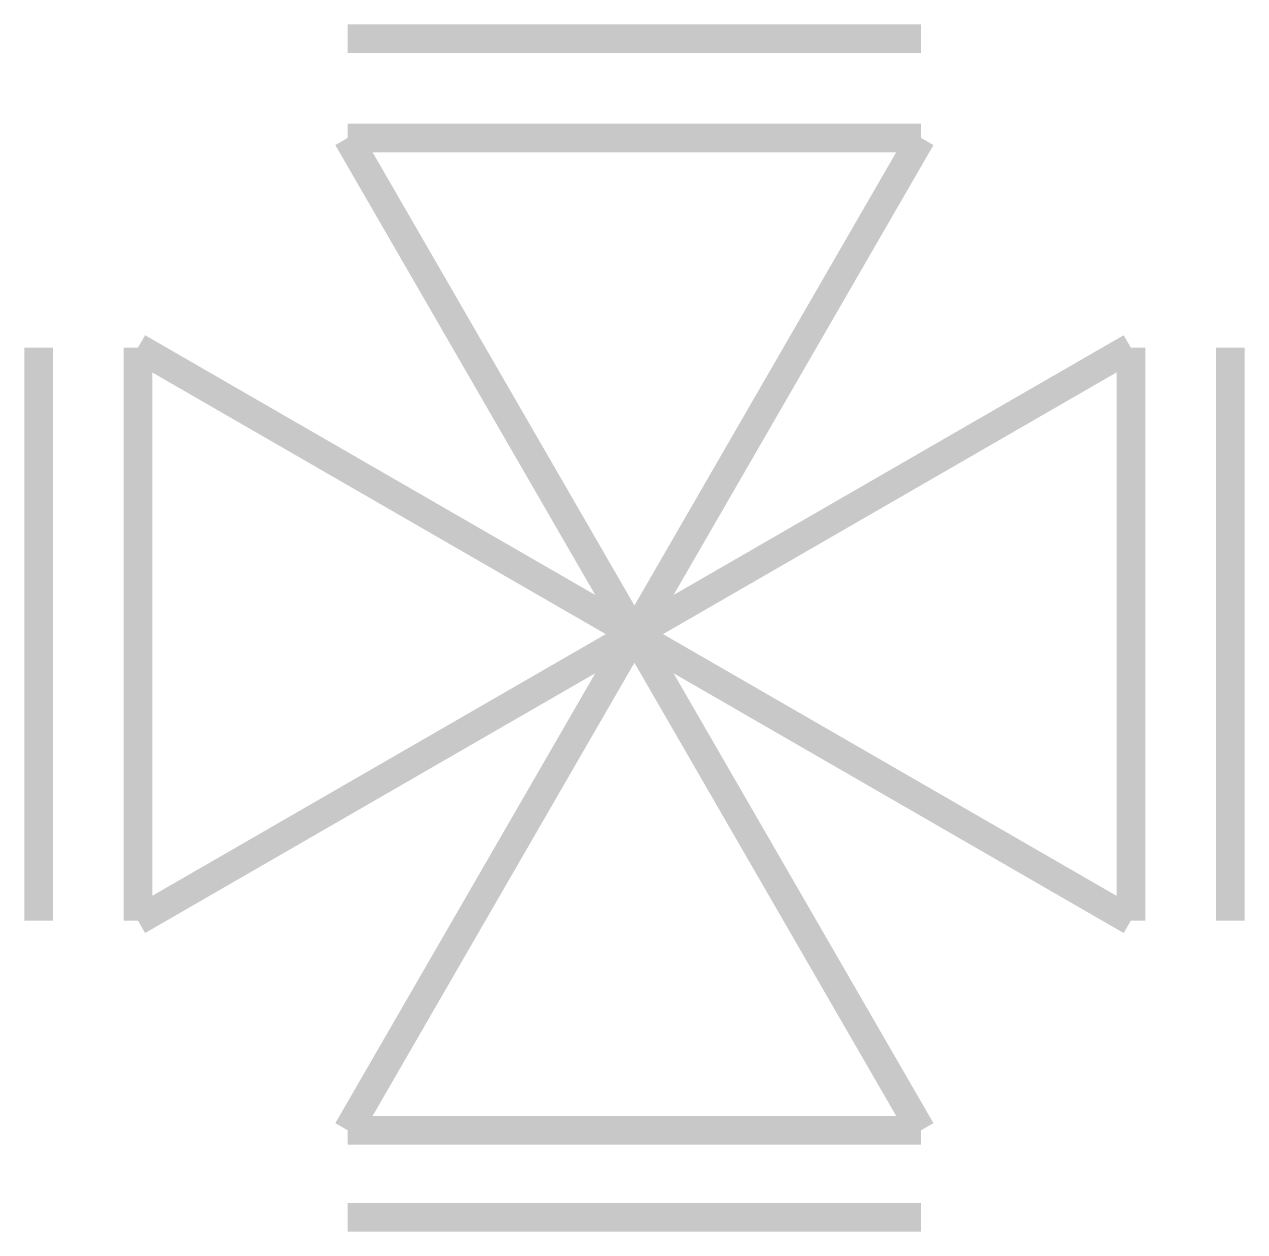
# Model space of a CAD drawing. Extents: x 6.9 to 28.2, y -10.4 to 10.6.
import ezdxf

# ---------------------------------------------------------------- set-up
doc = ezdxf.new("R2010")
doc.units = 0
doc.linetypes.add('CONTINUOUS1', pattern=[0])
doc.layers.get('0').update_dxf_attribs({"linetype": 'CONTINUOUS'})
doc.layers.add('003_THICK', color=7, linetype='CONTINUOUS1')

# ---------------------------------------------------------------- blocks, each defined once
blk = doc.blocks.new('四通阀')
at = {"layer": '003_THICK', "const_width": 0.5}
for points in [[(22.537, 10.391), (12.536, 10.391)], [(22.537, 10.391), (12.536, 10.391)], [(12.536, 10.391), (22.537, 10.391)], [(22.537, 8.66), (12.536, 8.66)], [(22.537, 8.66), (12.536, 8.66)], [(12.536, 8.66), (22.537, 8.66)], [(17.537, 0), (12.536, 8.66)], [(17.537, 0), (12.536, 8.66)], [(17.537, 0), (12.536, 8.66)], [(17.537, 0), (22.537, 8.66)], [(17.537, 0), (22.537, 8.66)], [(17.537, 0), (22.537, 8.66)], [(7.145, 5), (7.145, -5)], [(8.876, 5), (8.876, -5)], [(17.537, 0), (8.876, 5)], [(17.537, 0), (26.197, 5)], [(26.197, 5), (26.197, -5)], [(27.932, 5), (27.932, -5)], [(17.537, 0), (8.876, -5)], [(17.537, 0), (12.536, -8.66)], [(17.537, 0), (12.536, -8.66)], [(17.537, 0), (12.536, -8.66)], [(17.537, 0), (22.537, -8.66)], [(17.537, 0), (22.537, -8.66)], [(17.537, 0), (22.537, -8.66)], [(17.537, 0), (26.197, -5)], [(22.537, -8.66), (12.536, -8.66)], [(22.537, -8.66), (12.536, -8.66)], [(12.536, -8.66), (22.537, -8.66)], [(22.537, -10.177), (12.536, -10.177)], [(22.537, -10.177), (12.536, -10.177)], [(12.536, -10.177), (22.537, -10.177)]]:
    blk.add_lwpolyline(points, dxfattribs=at)

msp = doc.modelspace()

# ---------------------------------------------------------------- block references
at = {"linetype": 'Continuous'}
msp.add_blockref('四通阀', (0, 0), dxfattribs=at)

doc.saveas('drawing.dxf')
